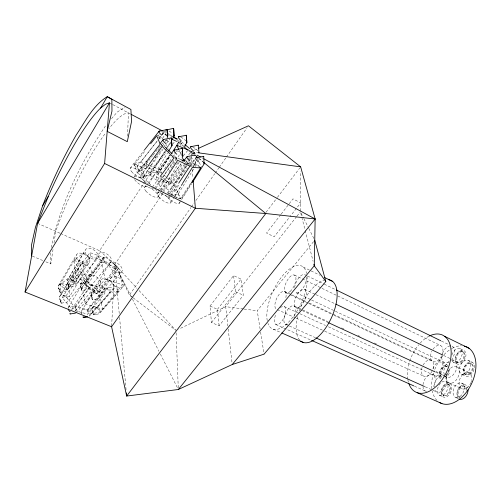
<?xml version="1.0" encoding="UTF-8"?>
<svg xmlns="http://www.w3.org/2000/svg" width="501" height="501" viewBox="0 0 501 501"><rect width="100%" height="100%" fill="white"/><g stroke="black" fill="none" stroke-linecap="round" stroke-linejoin="round"><path stroke-width="0.38" stroke-dasharray="2.5 1.88" d="M300.4 210.977L300.625 171.549M93.411 314.446C94.388 314.315 93.036 314.421 92.416 310.795M92.322 299.723C93.53 300.425 91.314 297.901 90.963 295.183M127.511 136.241L128.438 112.907A95.021 19.495 -64.9 0 0 109.055 128.494M81.813 290.455L80.755 286.691L81.801 290.386L82.264 290.317L81.813 290.455L80.367 285.789M111.635 325.969L114.81 264.371L162.875 193.192M45.867 261.835L50.839 263.933L53.119 248.778M54.033 242.716L55.743 231.349A95.021 19.495 -64.9 0 1 105.868 132.633M51.208 247.519C60.345 203.487 81.03 162.28 106.005 125.144M58.429 285.689L76.478 254.796M59.782 284.894L74.405 260L83.717 252.942L90.105 257.79L75.432 282.251L66.157 289.716L59.782 284.894L69.176 277.516L83.717 252.942M67.266 280.541L85.276 249.98M59.613 296.605L77.906 265.655M61.141 294.638L75.394 270.54L74.016 259.011L82.49 261.24L83.974 272.732L69.614 296.642L61.141 294.638L59.976 283.046L68.349 285.088L69.614 296.642M68.349 285.088L82.49 261.24M66.157 289.716L80.911 264.935L90.105 257.79M143.781 177.197L156.137 156.625M162.512 146.01L164.904 142.027M165.305 141.363L166.896 138.708M80.442 284.186L98.634 254.032M68.33 307.37L86.93 276.621M150.457 175.319L166.075 149.455M166.476 148.791L170.879 141.501M148.766 183.98L167.428 153.187M169.463 194.363L187.455 164.885M163.176 181.293L165.217 177.974M168.881 171.993L181.506 151.396M174.26 196.906L182.301 183.804M158.109 196.492L161.347 191.238M161.754 190.58L179.151 162.311M170.234 194.369L177.936 194.444L194.57 167.409M194.977 166.745L196.599 164.109L199.141 166.482M91.013 293.561L109.487 263.67M81.582 310.864L100.375 280.516M178.055 198.233L181.888 198.246L190.868 183.735M174.987 191.088L179.515 183.817M190.217 166.639L194.745 159.368M170.922 202.373L174.216 197.106M174.624 196.448L182.852 183.278M92.071 308.184L110.884 278.205M179.27 203.35L191.582 183.804M161.804 190.555L156.362 177.072L170.14 155.667M155.88 188.132L175.889 157.233L179.947 159.174M170.647 195.465L169.363 197.419L157.114 192.002L165.505 179.076M145.866 163.94L160.358 169.92L161.585 173.308L147.043 167.34L145.866 163.94L147.964 160.727M162.675 138.245L165.618 133.748L166.914 137.061M163.22 190.687L180.88 163.683M147.043 167.34L149.154 164.121M158.034 150.588L163.113 142.86M62.237 297.563L77.035 274.974L80.611 273.778L90.412 285.557L75.319 307.871L71.793 309.198L62.237 297.563L65.8 296.291L80.611 273.778M60.696 233.541L99.574 250.732L143.292 184.136M143.718 183.485L165.148 150.845M165.58 150.194L171.148 141.702M168.085 193.543L188.057 163.069L185.351 161.773M171.073 194.814L178.343 183.742M190.756 183.222L180.435 198.653L174.141 183.836L189.522 160.47M189.948 159.825L192.083 156.581M193.793 153.982L194.645 152.686L188.226 150.024M160.358 169.92L170.252 155.066M177.135 144.733L179.721 140.862M164.616 168.774L174.58 153.882M175.012 153.231L177.172 149.993M180.203 145.459L181.506 143.518L180.692 141.532M71.793 309.198L86.873 286.81L90.412 285.557M163.313 192.547L182.533 164.077M188.652 155.016L190.837 151.778L193.68 150.494M84.375 283.635L102.129 258.384L104.947 256.481L117.228 266.858L99.298 291.782L96.499 293.868L84.375 283.635L87.243 281.612L104.947 256.481M132.54 297.375L129.433 295.008L190.962 207.527M191.413 206.888L194.106 203.055M195.904 200.5L214.766 173.678M215.217 173.039L218.805 167.935M219.256 167.296L225.995 157.715M226.439 157.076L247.099 127.705M185.295 164.967L172.67 182.414L170.321 183.773L157.07 172.663L169.614 154.966M176.778 144.852L178.569 142.322L180.911 141.226L178.682 144.369M157.07 172.663L159.512 171.38L170.659 155.673M96.499 293.868L114.491 268.83L117.228 266.858M170.321 183.773L184.819 163.708M185.276 163.082L187.994 159.318M188.445 158.692L189.353 157.433M191.163 154.928L192.071 153.669L194.313 152.498L193.148 151.515M185.746 164.341L188 161.222M188.451 160.602L190.706 157.483M192.509 154.991L194.313 152.498M145.472 182.295L139.929 176.878L149.004 164.441M139.929 176.878L142.71 177.103L163 149.323M72.1 276.796L89.98 252.598L103.976 257.602L104.684 261.353L86.654 285.226L72.664 280.604L72.1 276.796L86.04 281.437L86.654 285.226M152.486 187.011L160.752 175.82M154.289 188.407L176.69 158.141L172.739 154.358M72.664 280.604L90.637 256.368L89.98 252.598M86.04 281.437L103.976 257.602M266.056 212.274L276.959 197.97M277.435 197.344L299.704 168.104M209.988 306.061L233.554 275.619L241.081 279.107L243.354 295.246L219.1 325.8L211.472 322.531L209.988 306.061L217.447 309.33L219.1 325.8M280.704 214.71L266.538 233.009L274.16 236.823L289.453 217.265M281.18 214.102L288.733 204.339M289.209 203.732L292.985 198.847L300.669 202.93L289.929 216.657M130.172 168.292L144.075 150.475M149.855 164.422L147.451 167.466L140.593 170.979L133.967 165.117L144.921 151.077M137.136 166.564L157.327 140.781M159.249 138.326L165.017 130.961M133.967 165.117L140.975 161.729L157.233 140.963M159.143 138.514L163.445 133.022L166.727 135.946M82.302 286.948L101.634 262.205L118.681 268.085L122.376 284.793L102.561 309.192L85.302 303.925L82.302 286.948L99.292 292.365L102.561 309.192M217.447 309.33L241.081 279.107M134.262 176.408L146.718 160.552M166.144 151.095L145.303 177.392L137.38 173.183L146.887 161.09M145.303 177.392L141.777 167.678L147.012 161.021M211.472 322.531L235.652 291.751L233.554 275.619M140.593 170.979L152.554 155.773M153.03 155.166L162.6 143.004M155.135 157.727L156.575 155.905M157.051 155.297L158.491 153.469M158.974 152.861L161.854 149.21M163.771 146.78L170.008 138.871M296.542 216.657L225.694 306.668L178.813 329.132M297.024 216.044L300.393 211.76M166.626 150.482L168.079 148.647L166.113 143.931M150.081 172.676L166.382 152.116M172.613 144.257L175.012 141.232M144.351 187.543L147.256 183.892M147.701 183.328L170.039 155.279M85.302 303.925L105.066 279.057L101.634 262.205M75.213 306.224L92.19 284.944L104.521 288.639L104.941 293.185L87.769 314.171L75.501 310.783L75.213 306.224L87.431 309.637L104.521 288.639M99.292 292.365L118.681 268.085M75.501 310.783L92.56 289.515L92.19 284.944M162.362 181.969L165.292 178.325M176.527 164.353L178.481 161.923M183.372 155.849L187.28 150.989M157.828 192.96L159.781 190.543M160.27 189.935L181.75 163.301M167.284 192.885L187.43 168.085M189.885 165.061L194.801 159.011M260.107 329.032L257.226 310.758L313.758 241.394M88.927 263.426A7.64 4.496 32.6 0 1 77.016 258.867A7.64 4.496 32.6 0 1 83.21 253.738A7.64 4.496 32.6 0 1 88.927 263.426L66.201 290.993L60.12 292.29L58.692 288.263L59.957 292.171M97.501 258.491A7.515 4.365 33 0 1 85.84 253.969A7.515 4.365 33 0 1 91.827 248.984A7.515 4.365 33 0 1 97.501 258.491L74.906 285.77L68.894 287.06L67.547 283.059L68.706 286.885M90.493 274.354A7.715 4.615 32.8 0 1 78.457 269.826A7.715 4.615 32.8 0 1 84.7 264.49A7.715 4.615 32.8 0 1 90.493 274.354L67.466 301.946L61.316 303.237L59.876 299.241L61.122 303.049M110.696 262.449A7.415 4.296 33.8 0 1 99.248 257.996A7.415 4.296 33.8 0 1 105.01 253.011A7.415 4.296 33.8 0 1 110.696 262.449L87.982 289.359L82.12 290.63M76.196 312.705L99.536 285.307A7.715 4.659 33.4 0 0 93.668 275.35A7.715 4.659 33.4 0 0 87.525 280.848A7.715 4.659 33.4 0 0 99.536 285.307M111.535 118.674L117.071 112.199L125.131 106.951M121.518 272.056A7.383 4.309 34.4 0 1 110.151 267.678A7.383 4.309 34.4 0 1 115.769 262.568A7.383 4.309 34.4 0 1 121.518 272.056L98.528 298.715L92.647 299.961M89.347 316.144L112.806 289.108A7.615 4.584 34.2 0 0 106.926 279.232A7.615 4.584 34.2 0 0 101.02 284.725A7.615 4.584 34.2 0 0 112.806 289.108M88.107 309.405L106.763 288.037L115.787 286.641L118.775 291.106L100.094 312.173L91.032 313.87L88.107 309.405L97.194 307.764L115.787 286.641M123.108 286.678A7.49 4.459 34.7 0 1 111.566 282.339A7.49 4.459 34.7 0 1 117.259 276.953A7.49 4.459 34.7 0 1 123.108 286.678L99.705 313.394L98.146 314.039L93.725 314.628M91.032 313.87L109.775 292.559L118.775 291.106M69.075 287.035L67.165 282.151M60.314 292.265L58.31 287.336M61.448 303.23L59.494 298.295M165.493 140.913L169.363 139.159M194.394 150.175L197.951 148.572M157.496 135.527L159.475 134.694M162.124 133.579L163.445 133.022M93.662 314.634L97.125 314.002M153.613 188.37L151.571 188.251L150.463 187.167M195.083 164.015L188.251 163.576L191.332 166.47M174.717 157.884L176.69 158.141M243.38 308.96L225.694 306.668L227.867 325.957M244.15 309.061L257.226 310.758M188.539 149.761L190.837 151.778L197.801 152.736M75.394 270.54L83.974 272.732M92.56 289.515L104.941 293.185M105.066 279.057L122.376 284.793M90.637 256.368L104.684 261.353M171.041 195.177L180.435 198.653M156.362 177.072L174.141 183.836M184.85 160.408L193.536 163.921M194.263 164.215L199.329 166.269M32.371 256.13L43.023 260.633M273.227 329.182L281.08 332.651M177.335 141.677L181.506 143.518M37.6 223.327L59.988 233.228M167.002 134.368L172.538 136.829M275.794 324.504L311.547 340.404M414.521 386.202L425.249 390.974M439.427 395.245L443.222 396.942M285.407 324.235L315.367 337.649M425.211 386.822L432.344 390.016M433.058 390.335L436.628 391.932M443.103 395.258L443.861 395.596M455.666 397.45L459.511 399.178M295.521 317.891L276.289 309.142A9.776 4.265 -65.2 0 1 279.333 294.181A9.776 4.265 -65.2 0 1 285.883 297.575M296.229 318.21L324.009 330.842M324.717 331.167L423.721 376.182M235.652 291.751L243.354 295.246M448.326 384.273A6.087 3.87 -66.2 0 1 447.431 394.068A6.087 3.87 -66.2 0 1 441.456 390.993A6.087 3.87 -66.2 0 1 448.326 384.273L449.084 384.618A6.081 3.876 -66.2 0 1 448.188 394.406A6.081 3.876 -66.2 0 1 442.214 391.331A6.081 3.876 -66.2 0 1 449.084 384.618M284.274 306.568L299.216 313.419M299.924 313.745L325.531 325.493M328.38 326.802L432.952 374.767M434.636 375.669L441.381 378.762A7.452 4.678 -65.2 0 1 440.417 369.976A7.452 4.678 -65.2 0 1 447.775 365.304L441.062 362.148M449.685 383.159L462.373 388.976M445.946 381.543A7.59 4.803 -66.2 0 1 444.819 393.748A7.59 4.803 -66.2 0 1 437.404 389.953A7.59 4.803 -66.2 0 1 445.946 381.543L449.723 383.271A7.571 4.822 -66.2 0 1 448.62 395.458A7.571 4.822 -66.2 0 1 441.174 391.644A7.571 4.822 -66.2 0 1 449.723 383.271M464.364 386.008L465.128 386.359M461.553 383.046L465.379 384.812M294.062 305.936L301.865 309.537M302.579 309.868L328.117 321.667M341.601 327.898L343.73 328.881M357.914 335.438L360.044 336.422M374.234 342.972L376.364 343.955M435.958 371.492L444.475 375.424A9.143 5.749 -66 0 0 437.623 377.817A9.143 5.749 -66 0 0 434.167 386.929M296.01 307.708L301.683 310.326M302.391 310.658L327.923 322.437M435.726 372.18L446.366 377.09M446.059 366.143L446.798 366.494M461.521 374.228L465.323 376.013M284.643 291.469L291.025 294.456M291.732 294.788L306.612 301.759M309.443 303.086L431.317 360.188M286.008 292.809L307.902 303.055M308.603 303.387L333.322 314.954M334.029 315.286L432.902 361.565M296.091 292.741L310.908 299.723M311.609 300.055L444.249 362.549M465.517 374.429L466.274 374.786M457.219 366.939A9.012 5.736 -65.1 0 1 454.695 381.599A9.012 5.736 -65.1 0 1 446.554 375.725A9.012 5.736 -65.1 0 1 457.219 366.939L469.844 372.901M453.261 362.142L457.006 363.914M304.708 289.321L315.286 294.363M315.993 294.694L335.037 303.763M443.667 355.472L450.718 358.829M451.426 359.167L454.244 360.507M457.162 362.361L457.908 362.718M468.448 360.401A7.734 4.991 -64.3 0 1 467.151 372.775A7.734 4.991 -64.3 0 1 459.461 368.83A7.734 4.991 -64.3 0 1 468.448 360.401L472.23 362.223A7.715 5.01 -64.3 0 1 470.965 374.573A7.715 5.01 -64.3 0 1 463.243 370.615A7.715 5.01 -64.3 0 1 472.23 362.223M470.52 363.093L471.278 363.457M294.4 275.055L440.529 345.502A8.893 5.436 -64.4 0 1 442.515 353.681M306.762 275.65L304.658 274.629A10.02 4.49 -64.4 0 0 298.508 278.224A10.02 4.49 -64.4 0 0 294.532 288.062M307.464 275.995L323.602 283.829M324.304 284.173L335.532 289.622M441.494 341.075L450.618 345.508M462.379 351.389L463.118 351.752M460.294 348.727L464.026 350.543A7.559 4.803 -63.9 0 1 462.448 362.643A7.559 4.803 -63.9 0 1 455.177 358.566A7.559 4.803 -63.9 0 1 464.026 350.543M303.255 267.058L320.101 275.318M110.132 103.2L112.168 104.277M112.844 104.64L130.485 113.99M163.232 131.35L166.645 133.153M169.376 134.6L172.106 136.047M141.777 167.678L133.942 163.464L137.38 173.183M192.015 166.482L190.837 151.778L194.958 154.007M201.828 157.721L203.199 158.466M160.852 144.532L168.079 148.647M157.658 135.477L162.85 138.47M74.405 260L80.911 264.935M69.176 277.516L75.432 282.251M133.16 297.844L175.394 330.002M190.837 151.778L193.837 154.252M198.634 158.203L202.83 161.66M159.512 171.38L161.309 172.883M163.702 174.893L166.689 177.398M167.29 177.899L172.67 182.414M181.494 141.714L184.406 144.169M178.569 142.322L183.266 146.267M188.551 150.713L192.071 153.669M102.129 258.384L114.491 268.83M87.243 281.612L99.298 291.782M177.028 139.66L185.658 147.238M140.975 161.729L147.451 167.466M158.51 137.305L161.316 139.798M99.574 250.732L114.81 264.371L136.973 288.307M164.848 146.799L167.102 148.96M177.936 194.444L181.888 198.246M142.71 177.103L150.983 185.176M139.084 290.586L176.014 330.472M77.035 274.974L86.873 286.81M65.8 296.291L75.319 307.871M106.763 288.037L109.775 292.559M97.194 307.764L100.094 312.173M188.057 163.069L189.159 164.923M175.889 157.233L177.323 159.706M168.68 196.129L169.363 197.419M155.46 188.777L157.114 192.002M119.225 313.463L114.81 264.371L132.101 298.433M132.452 299.128L158.923 351.264M160.333 354.044L178.331 389.496M301.095 213.144L303.543 217.998M303.894 218.693L308.441 227.704M308.791 228.4L314.39 239.497M92.334 299.786L91.351 296.091M114.81 264.371L129.433 295.008M194.645 152.686L195.296 154.064M197.582 158.88L198.891 161.635M199.216 162.324L201.502 167.146M179.014 150.137L181.519 155.673M81.506 312.568L81.926 313.87M92.021 309.862L93.399 314.377M300.782 213.257L305.015 229.765M305.209 230.516L313.106 261.278M260.583 332.075L264.065 354.157M228.212 329.044L232.126 363.764M119.57 317.358L126.089 389.822M192.265 169.576L192.948 178.087M87.431 309.637L87.769 314.171M50.181 252.805L50.839 263.933M176.108 332.802L178.268 387.943M190.436 157.539A5.317 1.572 36.5 0 1 194.551 160.808M180.798 137.13A5.148 1.453 36.3 0 1 185.815 140.831M192.835 147.119A5.129 1.459 36.5 0 1 197.832 150.807M179.571 201.847A7.997 2.724 36.1 0 1 174.974 202.755A7.997 2.724 36.1 0 1 166.946 196.098M167.622 193.242A7.997 2.724 36.1 0 1 176.859 198.102M198.997 158.673A5.217 1.522 36.7 0 1 203.037 161.886M176.49 150.463A5.398 1.603 36.2 0 1 181.763 154.333M161.541 131.594A5.329 1.534 35.8 0 1 166.739 135.42M166.451 132.277A5.229 1.484 36 0 1 165.53 130.836M169.1 131.068A5.229 1.484 36 0 1 172.3 133.423M147.551 185.99A8.26 2.837 35.2 0 1 141.564 185.401A8.26 2.837 35.2 0 1 134.224 179.014M134.268 176.452A8.26 2.837 35.2 0 1 146.16 182.696M166.752 140.499A5.392 1.584 35.9 0 1 170.904 143.8M449.835 368.723A7.452 4.678 -65.2 0 1 443.905 378.925M433.039 368.673A7.49 4.641 -65.2 0 1 441.456 362.373A7.49 4.641 -65.2 0 1 440.273 373.671A7.49 4.641 -65.2 0 1 432.664 372.218M458.384 398.477A7.766 5.073 -65.9 0 1 459.599 387.167A7.766 5.073 -65.9 0 1 467.796 387.574M466.187 390.436A6.244 4.071 -65.9 0 0 459.918 387.21A6.244 4.071 -65.9 0 0 459.004 397.274L459.774 397.619A6.237 4.077 -65.9 0 1 460.15 388.118A6.237 4.077 -65.9 0 1 466.926 389.321M468.886 386.027A8.93 5.818 -65.1 0 1 459.273 385.563A8.93 5.818 -65.1 0 1 465.235 372.725A8.93 5.818 -65.1 0 1 471.785 379.777M471.635 380.522A8.93 5.818 -65.1 0 1 471.19 382.006M470.984 382.551A8.93 5.818 -65.1 0 1 469.356 385.438M451.896 354.858A7.578 4.785 -63.9 0 1 460.344 348.752A7.578 4.785 -63.9 0 1 459.887 359.536A7.578 4.785 -63.9 0 1 451.677 360.025M448.833 370.226A5.987 3.757 -65.2 0 1 444.456 377.416M447.662 366.964A5.987 3.757 -65.2 0 0 441.318 370.208A5.987 3.757 -65.2 0 0 442.352 377.579L441.606 377.24A5.987 3.751 -65.2 0 1 440.573 369.863A5.987 3.751 -65.2 0 1 446.917 366.613M447.456 372.819A5.987 3.751 -65.2 0 1 445.852 375.456M436.991 400.437A30.949 19.727 -65.1 0 1 432.25 390.843M431.906 388.695A30.949 19.727 -65.1 0 1 434.229 370.878M434.774 369.425A30.949 19.727 -65.1 0 1 451.533 348.633M452.165 348.289A30.949 19.727 -65.1 0 1 461.415 345.79M408.421 382.257A31.494 19.17 -65.1 0 1 407.895 379.958M407.776 379.251A31.494 19.17 -65.1 0 1 409.542 361.684M409.768 360.996A31.494 19.17 -65.1 0 1 418.698 344.801M420.182 343.116A31.494 19.17 -65.1 0 1 429.388 336.008M432.977 349.272A8.893 5.436 -64.4 0 1 440.567 345.521M441.688 355.854A8.893 5.436 -64.4 0 1 432.945 361.584A8.893 5.436 -64.4 0 1 431.837 351.257M451.664 360.257A9.181 5.799 -64.8 0 1 455.897 370.621A9.181 5.799 -64.8 0 1 445.157 376.138M444.312 374.692A9.181 5.799 -64.8 0 1 448.852 361.59M280.316 307.72A9.926 4.39 -65.7 0 1 285.564 312.718A9.926 4.39 -65.7 0 1 277.197 324.761A9.926 4.39 -65.7 0 1 275.97 313.977M422.982 384.655A8.98 5.542 -66.2 0 1 432.344 374.529A8.98 5.542 -66.2 0 1 432.87 387.523M426.639 391.394A8.98 5.542 -66.2 0 1 422.95 386.734M287.987 324.16A10.126 4.578 -65.6 0 1 284.537 316.106A10.126 4.578 -65.6 0 1 293.361 305.716A10.126 4.578 -65.6 0 1 293.799 317.315M445.671 376.376A9.143 5.749 -66 0 1 443.817 389.321A9.143 5.749 -66 0 1 434.63 389.471M306.261 277.285A10.02 4.49 -64.4 0 1 302.31 289.209A10.02 4.49 -64.4 0 1 295.189 291.933M452.021 346.191A9.056 5.643 -64.1 0 1 452.121 358.797M449.015 361.866A9.056 5.643 -64.1 0 1 442.233 354.213M442.464 353.487A9.056 5.643 -64.1 0 1 450.556 345.878M423.088 365.097A8.855 5.398 -65.4 0 1 431.568 360.325A8.855 5.398 -65.4 0 1 432.382 370.64M432.031 371.335A8.855 5.398 -65.4 0 1 423.558 376.094A8.855 5.398 -65.4 0 1 422.744 365.78M299.667 340.085A34.005 16.189 -65.1 0 1 297.769 315.993M299.31 310.933A34.005 16.189 -65.1 0 1 324.266 280.122M267.246 320.721A34.669 15.293 -65 0 1 282.62 275.719A34.669 15.293 -65 0 1 306.587 273.452M307.038 276.508A34.669 15.293 -65 0 1 291.338 319.124A34.669 15.293 -65 0 1 267.954 323.439M81.907 313.52A4.741 3.019 33.3 0 1 85.245 309.731A4.741 3.019 33.3 0 1 89.811 315.505M82.239 288.394A4.615 2.831 32.9 0 1 80.705 283.779A4.615 2.831 32.9 0 1 85.965 284.105A4.615 2.831 32.9 0 1 88.433 288.77M92.848 297.794A4.603 2.843 33.6 0 1 91.263 293.148A4.603 2.843 33.6 0 1 96.474 293.423A4.603 2.843 33.6 0 1 98.966 298.12M93.938 312.536A4.666 2.943 33.9 0 1 92.328 307.758A4.666 2.943 33.9 0 1 97.614 307.958A4.666 2.943 33.9 0 1 100.15 312.768M68.13 308.171A4.803 3.069 32.4 0 1 72.67 306.418A4.803 3.069 32.4 0 1 76.872 311.259M60.208 290.01A4.759 2.962 31.6 0 1 58.717 285.276A4.759 2.962 31.6 0 1 64.228 285.595A4.759 2.962 31.6 0 1 66.696 290.392M69.044 284.775A4.678 2.881 32.1 0 1 67.541 280.134A4.678 2.881 32.1 0 1 72.921 280.479A4.678 2.881 32.1 0 1 75.375 285.182M61.41 301.007A4.803 3.037 31.8 0 1 59.895 296.179A4.803 3.037 31.8 0 1 65.468 296.442A4.803 3.037 31.8 0 1 67.961 301.32M158.905 196.987A8.141 2.812 35.9 0 0 170.528 202.986A8.141 2.812 35.9 0 0 163.032 194A8.141 2.812 35.9 0 0 158.905 196.987M151.502 175.87A7.891 2.605 35.6 0 0 162.775 181.844A7.891 2.605 35.6 0 0 155.598 173.302A7.891 2.605 35.6 0 0 151.502 175.87M163.432 185.771A7.859 2.618 35.9 0 0 174.611 191.651A7.859 2.618 35.9 0 0 167.353 183.053A7.859 2.618 35.9 0 0 163.432 185.771M145.81 190.981A8.26 2.868 35.5 0 0 157.677 197.106A8.26 2.868 35.5 0 0 150.181 188.05A8.26 2.868 35.5 0 0 145.81 190.981M131.538 171.567A8.16 2.756 35.1 0 0 143.324 177.749A8.16 2.756 35.1 0 0 136.053 168.981A8.16 2.756 35.1 0 0 131.538 171.567M138.508 169.764A8.003 2.655 35.3 0 0 150.024 175.857A8.003 2.655 35.3 0 0 142.841 167.259A8.003 2.655 35.3 0 0 138.508 169.764M459.981 396.529A7.784 5.054 -65.9 0 0 462.699 383.716A7.784 5.054 -65.9 0 0 453.267 390.536A7.784 5.054 -65.9 0 0 459.981 396.529M468.961 373.79A6.2 4.021 -64.3 0 0 471.41 363.657A6.2 4.021 -64.3 0 0 463.757 368.868A6.2 4.021 -64.3 0 0 468.961 373.79M469.719 374.153A6.194 4.027 -64.3 0 0 472.167 364.02A6.194 4.027 -64.3 0 0 464.515 369.224A6.194 4.027 -64.3 0 0 469.719 374.153M460.457 361.872A6.075 3.858 -63.9 0 0 463.206 351.984A6.075 3.858 -63.9 0 0 455.71 356.8A6.075 3.858 -63.9 0 0 460.457 361.872M461.208 362.229A6.068 3.858 -63.9 0 0 463.951 352.347A6.068 3.858 -63.9 0 0 456.455 357.157A6.068 3.858 -63.9 0 0 461.208 362.229M290.098 291.457A9.82 4.302 -64.6 0 0 295.283 275.807A9.82 4.302 -64.6 0 0 285.357 284.593A9.82 4.302 -64.6 0 0 290.098 291.457M300.331 306.424A10.17 4.628 -64.9 0 0 305.648 290.142A10.17 4.628 -64.9 0 0 295.233 299.053A10.17 4.628 -64.9 0 0 300.331 306.424"/><path stroke-width="0.75" d="M198.659 148.252L248.446 125.789L300.656 166.864L315.148 218.981L314.265 265.78L325.819 281.524L264.065 354.157L232.214 364.534L178.331 389.496L126.647 396.053L111.598 326.746L195.365 208.259L193.129 180.404M173.252 128.438L173.659 128.832L173.252 128.438L165.762 130.06M171.455 138.195L171.849 145.296L171.248 137.932L163.288 139.51M167.253 129.822L167.66 136.879A5.329 1.534 35.8 0 1 167.71 137.393L167.046 129.565L159.205 131.137M111.598 326.746L25.05 292.027L104.621 163.464L109.456 102.843L105.517 104.202L100.62 108.053A96.086 17.51 -64.9 0 0 48.334 196.317L42.635 205.773L35.414 227.467L31.55 244.82L31.663 255.829M25.05 292.027L37.6 223.327L48.334 196.317M42.635 205.773C52.029 181.337 63.239 157.64 76.252 134.919C85.358 121.392 92.904 105.504 107.252 96.693L130.899 109.475L131.569 121.43L127.292 141.683L107.176 131.368L111.974 111.122L111.861 99.33L107.252 96.693L100.62 108.053M203.663 162.693A5.217 1.522 36.7 0 1 204.107 163.927L203.682 156.35L196.279 157.69M203.362 156.281L203.819 156.638M194.814 155.097L195.277 155.454L194.814 155.097L187.643 156.537A5.317 1.572 36.5 0 0 189.816 160.815M198.578 145.534L198.133 145.19L198.578 145.497L198.866 152.761M37.6 223.327L109.456 102.843M171.279 140.837L174.079 136.197L173.672 128.807L174.041 135.702M168.643 151.177L171.887 145.822L171.455 138.232L171.066 137.856M184.769 146.079L186.804 142.754L186.416 135.345L178.606 136.704M182.708 183.153L192.359 167.428L200.669 167.91L191.276 183.078M193.135 166.82L195.603 162.869A5.317 1.572 36.5 0 0 195.177 161.629M192.403 182.502L203.894 164.259M167.253 129.859L166.82 129.49M171.392 153.726L176.822 145.29L188.226 150.024M165.925 178.431L177.68 160.326L189.898 166.163L178.769 183.09M182.558 161.109L183.404 159.825L182.145 157.057M149.455 163.814L162.161 146.392L174.066 157.796L161.209 175.2M144.432 150.012L158.93 131.431M150.638 143.743L156.832 135.809M160.138 143.48L163.013 139.817M147.363 160.483L160.195 144.156L157.176 136.748M178.331 389.496L315.148 218.981L203.888 158.836M183.704 160.884L187.124 156.644M232.214 364.534L314.265 265.78L313.876 264.284M83.078 316.895L83.241 317.396L86.686 316.77M70.19 313.939L69.902 313.476M182.013 148.446L182.395 148.86L182.013 148.446L174.179 150.081M83.241 317.396L83.323 316.889M186.084 135.12L186.46 135.483L186.748 142.259A5.148 1.453 36.3 0 1 186.817 142.76M75.469 313.15L70.127 313.964M190.699 146.737L198.158 145.177M83.304 317.383L87.738 316.801M315.148 218.981L265.799 213.514L195.365 208.259L104.621 163.464M198.571 152.843L300.656 166.864M183.404 159.825L184.85 160.408M281.794 332.965L303.224 342.415M417.176 392.671L441.963 403.606M171.78 139.215L176.64 141.363M173.227 137.136L177.379 138.984M311.547 340.404L413.807 385.883M316.081 337.968L424.497 386.503M328.631 322.763L435.018 371.855M335.745 304.101L442.959 355.134M180.623 159.5L184.675 161.447M336.234 289.966L440.792 340.736M324.316 277.379L332.739 281.512M444.731 336.39L469.086 348.327M131.168 114.353L162.549 130.986M172.789 136.41L176.452 139.153M197.018 155.122L200.456 156.976M196.235 156.224L198.033 157.709M203.431 162.149L265.799 213.514L126.647 396.053L126.365 392.941M184.988 144.657L189.654 148.578M183.854 146.762L187.963 150.219M199.649 166.958L200.669 167.91M167.666 149.498L172.175 153.82M196.279 156.13L197.256 158.191M176.822 145.29L178.7 149.442M186.447 135.395L186.748 142.259M314.741 240.186L325.819 281.524M181.162 140.624A5.148 1.453 36.3 0 1 178.419 137.493A5.148 1.453 36.3 0 1 179.865 136.773M193.311 150.707A5.129 1.459 36.5 0 1 190.537 147.551A5.129 1.459 36.5 0 1 191.921 146.774M198.803 152.26A5.129 1.459 36.5 0 1 198.872 152.767M198.477 161.904A5.217 1.522 36.7 0 1 195.634 158.667A5.217 1.522 36.7 0 1 197.012 157.802M176.834 154.264A5.398 1.603 36.2 0 1 174.717 149.974M161.729 135.145A5.329 1.534 35.8 0 1 159.756 131.062M168.273 133.986A5.229 1.484 36 0 1 167.278 133.128M173.715 135.045A5.229 1.484 36 0 1 174.091 136.203M165.869 143.618A5.392 1.584 35.9 0 1 163.846 139.422M171.517 144.614A5.392 1.584 35.9 0 1 171.899 145.829M468.097 389.872A7.766 5.073 -65.9 0 1 465.153 397.099A7.766 5.073 -65.9 0 1 459.511 399.178M429.388 336.008A31.494 19.17 -65.1 0 1 451.019 349.535A31.494 19.17 -65.1 0 1 434.561 387.83A31.494 19.17 -65.1 0 1 408.885 383.716M464.414 346.147A30.949 19.727 -65.1 0 1 472.23 382.207A30.949 19.727 -65.1 0 1 439.941 402.698M328.9 279.752A34.005 16.189 -65.1 0 1 331.462 317.728A34.005 16.189 -65.1 0 1 300.732 341.087M70.159 311.822A4.803 3.069 32.4 0 1 68.23 309.086M182.79 156.393L182.408 148.828L182.733 155.855A5.398 1.603 36.2 0 1 182.802 156.406"/></g></svg>
